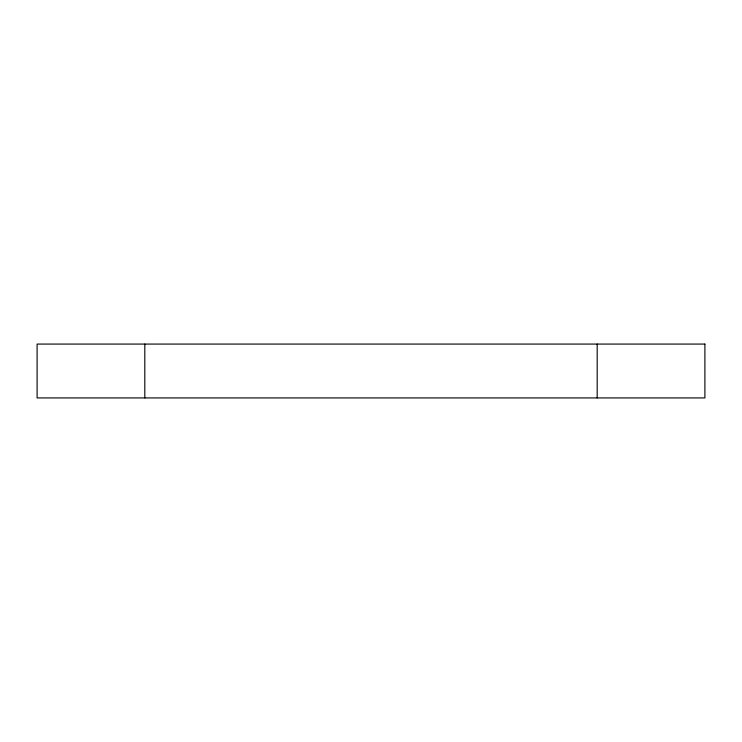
<?xml version="1.0" encoding="UTF-8"?>
<svg xmlns="http://www.w3.org/2000/svg" width="742" height="742" viewBox="0 0 742 742"><rect width="100%" height="100%" fill="white"/><g stroke="black" fill="none" stroke-linecap="round" stroke-linejoin="round"><path stroke-width="1.11" d="M597.189 344.075L597.189 397.925M144.811 344.075L144.811 397.925M704.9 344.075L37.1 344.075L37.1 397.925L704.9 397.925L704.9 344.075"/></g></svg>
